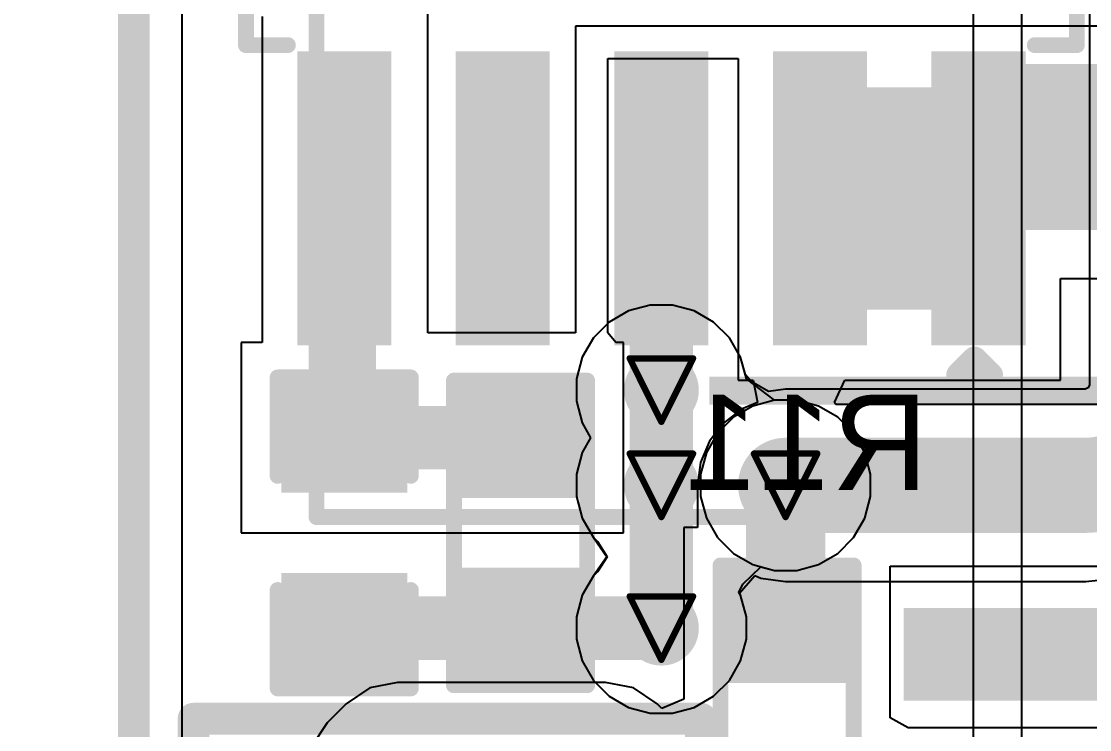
# Model space of a CAD drawing. Header units: inches. Extents: x 0 to 35.2, y -0.7 to 15.9.
# Drawn here: x -0.0354 to 0.3014, y 0.8954 to 1.1186 of the extents above; entities that cross this region are included whole.
import ezdxf

# ---------------------------------------------------------------- set-up
doc = ezdxf.new("R2010")
doc.units = ezdxf.units.IN
doc.header["$MEASUREMENT"] = 0
for name, color, linetype in [('Bottom Layer', 5, 'Continuous'), ('Bottom Overlay', 54, 'Continuous'), ('Bottom Paste', 16, 'Continuous'), ('Bottom Solder', 6, 'Continuous'), ('Dimensions', 6, 'Continuous'), ('Drill Drawing', 1, 'Continuous'), ('GND1', 16, 'Continuous'), ('GND2', 76, 'Continuous'), ('Mechanical 6', 56, 'Continuous'), ('Multi-Layer', 9, 'Continuous'), ('Pad Holes', 156, 'Continuous'), ('Top Layer', 1, 'Continuous'), ('Top Overlay', 2, 'Continuous'), ('Top Solder', 216, 'Continuous'), ('Via Holes', 16, 'Continuous')]:
    doc.layers.add(name, color=color, linetype=linetype)
doc.styles.add('Arial', font='', dxfattribs={"height": 0.2})
doc.styles.get('Arial').set_extended_font_data('Arial')

# ---------------------------------------------------------------- blocks, each defined once
blk = doc.blocks.new('SFMC_102_X1_XX_D___570_2')
at = {"layer": 'Bottom Layer'}
h = blk.add_hatch(color=5, dxfattribs=at)
edge = h.paths.add_edge_path()
edge.add_arc((-0.025, 0.025), 0.021, 0, 360)
h = blk.add_hatch(color=5, dxfattribs=at)
edge = h.paths.add_edge_path()
edge.add_arc((0.025, 0.025), 0.021, 0, 360)
h = blk.add_hatch(color=5, dxfattribs=at)
edge = h.paths.add_edge_path()
edge.add_arc((-0.025, -0.025), 0.021, 0, 360)
h = blk.add_hatch(color=5, dxfattribs=at)
edge = h.paths.add_edge_path()
edge.add_arc((0.025, -0.025), 0.021, 0, 360)
at = {"layer": 'Bottom Solder'}
h = blk.add_hatch(color=6, dxfattribs=at)
edge = h.paths.add_edge_path()
edge.add_arc((-0.025, 0.025), 0.024, 0, 360)
h = blk.add_hatch(color=6, dxfattribs=at)
edge = h.paths.add_edge_path()
edge.add_arc((0.025, 0.025), 0.024, 0, 360)
h = blk.add_hatch(color=6, dxfattribs=at)
edge = h.paths.add_edge_path()
edge.add_arc((-0.025, -0.025), 0.024, 0, 360)
h = blk.add_hatch(color=6, dxfattribs=at)
edge = h.paths.add_edge_path()
edge.add_arc((0.025, -0.025), 0.024, 0, 360)
at = {"layer": 'GND1'}
h = blk.add_hatch(color=16, dxfattribs=at)
edge = h.paths.add_edge_path()
edge.add_arc((-0.025, 0.025), 0.021, 0, 360)
h = blk.add_hatch(color=16, dxfattribs=at)
edge = h.paths.add_edge_path()
edge.add_arc((0.025, 0.025), 0.021, 0, 360)
h = blk.add_hatch(color=16, dxfattribs=at)
edge = h.paths.add_edge_path()
edge.add_arc((-0.025, -0.025), 0.021, 0, 360)
h = blk.add_hatch(color=16, dxfattribs=at)
edge = h.paths.add_edge_path()
edge.add_arc((0.025, -0.025), 0.021, 0, 360)
at = {"layer": 'GND2'}
h = blk.add_hatch(color=76, dxfattribs=at)
edge = h.paths.add_edge_path()
edge.add_arc((-0.025, 0.025), 0.021, 0, 360)
h = blk.add_hatch(color=76, dxfattribs=at)
edge = h.paths.add_edge_path()
edge.add_arc((0.025, 0.025), 0.021, 0, 360)
h = blk.add_hatch(color=76, dxfattribs=at)
edge = h.paths.add_edge_path()
edge.add_arc((-0.025, -0.025), 0.021, 0, 360)
h = blk.add_hatch(color=76, dxfattribs=at)
edge = h.paths.add_edge_path()
edge.add_arc((0.025, -0.025), 0.021, 0, 360)
at = {"layer": 'Multi-Layer'}
h = blk.add_hatch(color=9, dxfattribs=at)
edge = h.paths.add_edge_path()
edge.add_arc((-0.025, 0.025), 0.021, 0, 360)
h = blk.add_hatch(color=9, dxfattribs=at)
edge = h.paths.add_edge_path()
edge.add_arc((0.025, 0.025), 0.021, 0, 360)
h = blk.add_hatch(color=9, dxfattribs=at)
edge = h.paths.add_edge_path()
edge.add_arc((-0.025, -0.025), 0.021, 0, 360)
h = blk.add_hatch(color=9, dxfattribs=at)
edge = h.paths.add_edge_path()
edge.add_arc((0.025, -0.025), 0.021, 0, 360)
at = {"layer": 'Pad Holes'}
h = blk.add_hatch(color=7, dxfattribs=at)
edge = h.paths.add_edge_path()
edge.add_arc((-0.025, 0.025), 0.014, 0, 360)
h = blk.add_hatch(color=7, dxfattribs=at)
edge = h.paths.add_edge_path()
edge.add_arc((0.025, 0.025), 0.014, 0, 360)
h = blk.add_hatch(color=7, dxfattribs=at)
edge = h.paths.add_edge_path()
edge.add_arc((-0.025, -0.025), 0.014, 0, 360)
h = blk.add_hatch(color=7, dxfattribs=at)
edge = h.paths.add_edge_path()
edge.add_arc((0.025, -0.025), 0.014, 0, 360)
at = {"layer": 'Top Layer'}
h = blk.add_hatch(color=1, dxfattribs=at)
edge = h.paths.add_edge_path()
edge.add_arc((-0.025, 0.025), 0.021, 0, 360)
h = blk.add_hatch(color=1, dxfattribs=at)
edge = h.paths.add_edge_path()
edge.add_arc((0.025, 0.025), 0.021, 0, 360)
h = blk.add_hatch(color=1, dxfattribs=at)
edge = h.paths.add_edge_path()
edge.add_arc((-0.025, -0.025), 0.021, 0, 360)
h = blk.add_hatch(color=1, dxfattribs=at)
edge = h.paths.add_edge_path()
edge.add_arc((0.025, -0.025), 0.021, 0, 360)
at = {"layer": 'Top Solder'}
h = blk.add_hatch(color=216, dxfattribs=at)
edge = h.paths.add_edge_path()
edge.add_arc((-0.025, 0.025), 0.024, 0, 360)
h = blk.add_hatch(color=216, dxfattribs=at)
edge = h.paths.add_edge_path()
edge.add_arc((0.025, 0.025), 0.024, 0, 360)
h = blk.add_hatch(color=216, dxfattribs=at)
edge = h.paths.add_edge_path()
edge.add_arc((-0.025, -0.025), 0.024, 0, 360)
h = blk.add_hatch(color=216, dxfattribs=at)
edge = h.paths.add_edge_path()
edge.add_arc((0.025, -0.025), 0.024, 0, 360)
at = {"layer": 'Dimensions'}
for points in [[(0.0574803, 0.06, 0.01, 0.01, 0), (-0.0574803, 0.06, 0.01, 0.01, 0)], [(-0.0574803, -0.06, 0.01, 0.01, 0), (-0.0574803, 0.06, 0.01, 0.01, 0)], [(0.0574803, -0.06, 0.01, 0.01, 0), (0.0574803, 0.06, 0.01, 0.01, 0)], [(0.0574803, -0.06, 0.01, 0.01, 0), (-0.0574803, -0.06, 0.01, 0.01, 0)]]:
    blk.add_lwpolyline(points, format="xyseb", dxfattribs=at)
for points in [[(-0.0599803, 0.06, 0.005, 0.005, 1), (-0.0549803, 0.06, 0.005, 0.005, 1)], [(-0.0599803, 0.06, 0.005, 0.005, 1), (-0.0549803, 0.06, 0.005, 0.005, 1)], [(0.0549803, 0.06, 0.005, 0.005, 1), (0.0599803, 0.06, 0.005, 0.005, 1)], [(0.0549803, 0.06, 0.005, 0.005, 1), (0.0599803, 0.06, 0.005, 0.005, 1)], [(-0.0599803, -0.06, 0.005, 0.005, 1), (-0.0549803, -0.06, 0.005, 0.005, 1)], [(-0.0599803, -0.06, 0.005, 0.005, 1), (-0.0549803, -0.06, 0.005, 0.005, 1)], [(0.0549803, -0.06, 0.005, 0.005, 1), (0.0599803, -0.06, 0.005, 0.005, 1)], [(0.0549803, -0.06, 0.005, 0.005, 1), (0.0599803, -0.06, 0.005, 0.005, 1)]]:
    blk.add_lwpolyline(points, format="xyseb", close=True, dxfattribs=at)
at = {"layer": 'Top Overlay'}
for points in [[(0.075, 0.08, 0.01, 0.01, 0), (-0.075, 0.08, 0.01, 0.01, 0)], [(-0.075, -0.08, 0.01, 0.01, 0), (-0.075, 0.08, 0.01, 0.01, 0)], [(0.075, -0.08, 0.01, 0.01, 0), (0.075, 0.08, 0.01, 0.01, 0)], [(0.075, -0.08, 0.01, 0.01, 0), (-0.075, -0.08, 0.01, 0.01, 0)]]:
    blk.add_lwpolyline(points, format="xyseb", dxfattribs=at)
for points in [[(-0.0775, 0.08, 0.005, 0.005, 1), (-0.0725, 0.08, 0.005, 0.005, 1)], [(-0.0775, 0.08, 0.005, 0.005, 1), (-0.0725, 0.08, 0.005, 0.005, 1)], [(0.0725, 0.08, 0.005, 0.005, 1), (0.0775, 0.08, 0.005, 0.005, 1)], [(0.0725, 0.08, 0.005, 0.005, 1), (0.0775, 0.08, 0.005, 0.005, 1)], [(-0.0775, -0.08, 0.005, 0.005, 1), (-0.0725, -0.08, 0.005, 0.005, 1)], [(-0.0775, -0.08, 0.005, 0.005, 1), (-0.0725, -0.08, 0.005, 0.005, 1)], [(0.0725, -0.08, 0.005, 0.005, 1), (0.0775, -0.08, 0.005, 0.005, 1)], [(0.0725, -0.08, 0.005, 0.005, 1), (0.0775, -0.08, 0.005, 0.005, 1)]]:
    blk.add_lwpolyline(points, format="xyseb", close=True, dxfattribs=at)
at = {"layer": 'Dimensions', "style": 'Arial'}
blk.add_text('J1', height=0.03, dxfattribs=at).set_placement((-0.0281049, -0.1338778))
blk = doc.blocks.new('SOIC_16_300____B_22')
at = {"layer": 'Bottom Layer'}
blk.add_hatch(color=5, dxfattribs=at).paths.add_polyline_path([(-0.2244094, 0.186811), (-0.1594488, 0.186811), (-0.1594488, 0.163189), (-0.2244094, 0.163189)])
at = {"layer": 'Bottom Paste'}
blk.add_hatch(color=16, dxfattribs=at).paths.add_polyline_path([(-0.2244094, 0.186811), (-0.1594488, 0.186811), (-0.1594488, 0.163189), (-0.2244094, 0.163189)])
at = {"layer": 'Bottom Solder'}
blk.add_hatch(color=6, dxfattribs=at).paths.add_polyline_path([(-0.2271653, 0.1895669), (-0.1566929, 0.1895669), (-0.1566929, 0.1604331), (-0.2271653, 0.1604331)])
blk = doc.blocks.new('SOT_223_6__B_25')
at = {"layer": 'Bottom Layer'}
for points in [[(-0.11082685, 0.16437005), (-0.08917335, 0.16437005), (-0.08917335, 0.07972435), (-0.11082685, 0.07972435)], [(-0.06082665, 0.16437015), (-0.03917315, 0.16437015), (-0.03917315, 0.07972445), (-0.06082665, 0.07972445)], [(-0.01082675, 0.16437005), (0.01082675, 0.16437005), (0.01082675, 0.07972435), (-0.01082675, 0.07972435)], [(0.03917315, 0.16437005), (0.06082665, 0.16437005), (0.06082665, 0.07972435), (0.03917315, 0.07972435)], [(0.08917335, 0.16437005), (0.11082685, 0.16437005), (0.11082685, 0.07972435), (0.08917335, 0.07972435)], [(-0.06889765, -0.0787403), (0.06889765, -0.0787403), (0.06889765, -0.1653545), (-0.06889765, -0.1653545)]]:
    blk.add_hatch(color=5, dxfattribs=at).paths.add_polyline_path(points)
at = {"layer": 'Bottom Paste'}
for points in [[(-0.11082685, 0.16437005), (-0.08917335, 0.16437005), (-0.08917335, 0.07972435), (-0.11082685, 0.07972435)], [(-0.06082665, 0.16437015), (-0.03917315, 0.16437015), (-0.03917315, 0.07972445), (-0.06082665, 0.07972445)], [(-0.01082675, 0.16437005), (0.01082675, 0.16437005), (0.01082675, 0.07972435), (-0.01082675, 0.07972435)], [(0.03917315, 0.16437005), (0.06082665, 0.16437005), (0.06082665, 0.07972435), (0.03917315, 0.07972435)], [(0.08917335, 0.16437005), (0.11082685, 0.16437005), (0.11082685, 0.07972435), (0.08917335, 0.07972435)], [(-0.06889765, -0.0787403), (0.06889765, -0.0787403), (0.06889765, -0.1653545), (-0.06889765, -0.1653545)]]:
    blk.add_hatch(color=16, dxfattribs=at).paths.add_polyline_path(points)
at = {"layer": 'Bottom Solder'}
for points in [[(-0.11482685, 0.16837005), (-0.08517335, 0.16837005), (-0.08517335, 0.07572435), (-0.11482685, 0.07572435)], [(-0.06482665, 0.16837015), (-0.03517315, 0.16837015), (-0.03517315, 0.07572445), (-0.06482665, 0.07572445)], [(-0.01482675, 0.16837005), (0.01482675, 0.16837005), (0.01482675, 0.07572435), (-0.01482675, 0.07572435)], [(0.03517315, 0.16837005), (0.06482665, 0.16837005), (0.06482665, 0.07572435), (0.03517315, 0.07572435)], [(0.08517335, 0.16837005), (0.11482685, 0.16837005), (0.11482685, 0.07572435), (0.08517335, 0.07572435)], [(-0.07289765, -0.0747403), (0.07289765, -0.0747403), (0.07289765, -0.1693545), (-0.07289765, -0.1693545)]]:
    blk.add_hatch(color=6, dxfattribs=at).paths.add_polyline_path(points)
at = {"layer": 'Bottom Overlay'}
for points in [[(-0.0937632, 0.1776704, 0.007874, 0.007874, 0), (-0.1037634, 0.1776702, 0.007874, 0.007874, 0)], [(-0.0987631, 0.1726704, 0.007874, 0.007874, 0), (-0.1037634, 0.1776702, 0.007874, 0.007874, 0)], [(-0.0937632, 0.1776704, 0.007874, 0.007874, 0), (-0.0987631, 0.1726704, 0.007874, 0.007874, 0)], [(-0.11776, 0.0737408, 0.005, 0.005, 0), (-0.1310001, 0.0737407, 0.005, 0.005, 0)], [(-0.131, -0.0724288, 0.005, 0.005, 0), (-0.1310001, 0.0737407, 0.005, 0.005, 0)], [(0.1309998, 0.0737408, 0.005, 0.005, 0), (0.1177599, 0.0737407, 0.005, 0.005, 0)], [(0.1309999, -0.0724286, 0.005, 0.005, 0), (0.1309998, 0.0737408, 0.005, 0.005, 0)], [(-0.0759344, -0.0724288, 0.005, 0.005, 0), (-0.131, -0.0724288, 0.005, 0.005, 0)], [(0.1309999, -0.0724286, 0.005, 0.005, 0), (0.0759344, -0.0724287, 0.005, 0.005, 0)]]:
    blk.add_lwpolyline(points, format="xyseb", dxfattribs=at)
for points in [[(-0.1057319, 0.1776702, 0.003937, 0.003937, 1), (-0.1017949, 0.1776702, 0.003937, 0.003937, 1)], [(-0.1057319, 0.1776702, 0.003937, 0.003937, 1), (-0.1017949, 0.1776702, 0.003937, 0.003937, 1)], [(-0.0957317, 0.1776704, 0.003937, 0.003937, 1), (-0.0917947, 0.1776704, 0.003937, 0.003937, 1)], [(-0.0957317, 0.1776704, 0.003937, 0.003937, 1), (-0.0917947, 0.1776704, 0.003937, 0.003937, 1)], [(-0.1007316, 0.1726704, 0.003937, 0.003937, 1), (-0.0967946, 0.1726704, 0.003937, 0.003937, 1)], [(-0.1007316, 0.1726704, 0.003937, 0.003937, 1), (-0.0967946, 0.1726704, 0.003937, 0.003937, 1)], [(-0.1322501, 0.0737407, 0.0025, 0.0025, 1), (-0.1297501, 0.0737407, 0.0025, 0.0025, 1)], [(-0.1322501, 0.0737407, 0.0025, 0.0025, 1), (-0.1297501, 0.0737407, 0.0025, 0.0025, 1)], [(-0.11901, 0.0737408, 0.0025, 0.0025, 1), (-0.11651, 0.0737408, 0.0025, 0.0025, 1)], [(0.1165099, 0.0737407, 0.0025, 0.0025, 1), (0.1190099, 0.0737407, 0.0025, 0.0025, 1)], [(0.1297498, 0.0737408, 0.0025, 0.0025, 1), (0.1322498, 0.0737408, 0.0025, 0.0025, 1)], [(0.1297498, 0.0737408, 0.0025, 0.0025, 1), (0.1322498, 0.0737408, 0.0025, 0.0025, 1)], [(-0.13225, -0.0724288, 0.0025, 0.0025, 1), (-0.12975, -0.0724288, 0.0025, 0.0025, 1)], [(-0.13225, -0.0724288, 0.0025, 0.0025, 1), (-0.12975, -0.0724288, 0.0025, 0.0025, 1)], [(-0.0771844, -0.0724288, 0.0025, 0.0025, 1), (-0.0746844, -0.0724288, 0.0025, 0.0025, 1)], [(0.0746844, -0.0724287, 0.0025, 0.0025, 1), (0.0771844, -0.0724287, 0.0025, 0.0025, 1)], [(0.1297499, -0.0724286, 0.0025, 0.0025, 1), (0.1322499, -0.0724286, 0.0025, 0.0025, 1)], [(0.1297499, -0.0724286, 0.0025, 0.0025, 1), (0.1322499, -0.0724286, 0.0025, 0.0025, 1)]]:
    blk.add_lwpolyline(points, format="xyseb", close=True, dxfattribs=at)
blk = doc.blocks.new('RAC05_05SK_480_26')
at = {"layer": 'Top Overlay'}
for points in [[(1.0334646, -0.5409449, 0.005, 0.005, 0), (1.0334646, 0.5377953, 0.005, 0.005, 0)], [(1.0334646, -0.5409449, 0.005, 0.005, 0), (-1.0334646, -0.5409449, 0.005, 0.005, 0)]]:
    blk.add_lwpolyline(points, format="xyseb", dxfattribs=at)
blk.add_lwpolyline([(1.0322146, -0.5409449, 0.0025, 0.0025, 1), (1.0347146, -0.5409449, 0.0025, 0.0025, 1)], format="xyseb", close=True, dxfattribs=at)
blk.add_lwpolyline([(1.0322146, -0.5409449, 0.0025, 0.0025, 1), (1.0347146, -0.5409449, 0.0025, 0.0025, 1)], format="xyseb", close=True, dxfattribs=at)
blk = doc.blocks.new('R___0603_B_88')
at = {"layer": 'Bottom Layer'}
for points in [[(-0.0450001, -0.0175001), (-0.0450001, 0.0174999), (-0.0150001, 0.0174999), (-0.0150001, -0.0175001)], [(0.015, -0.0175), (0.015, 0.0175), (0.045, 0.0175), (0.045, -0.0175)]]:
    blk.add_hatch(color=5, dxfattribs=at).paths.add_polyline_path(points)
at = {"layer": 'Bottom Paste'}
for points in [[(-0.0450001, -0.0175001), (-0.0450001, 0.0174999), (-0.0150001, 0.0174999), (-0.0150001, -0.0175001)], [(0.015, -0.0175), (0.015, 0.0175), (0.045, 0.0175), (0.045, -0.0175)]]:
    blk.add_hatch(color=16, dxfattribs=at).paths.add_polyline_path(points)
at = {"layer": 'Bottom Solder'}
for points in [[(-0.0490001, -0.0215001), (-0.0490001, 0.0214999), (-0.0110001, 0.0214999), (-0.0110001, -0.0215001)], [(0.011, -0.0215), (0.011, 0.0215), (0.049, 0.0215), (0.049, -0.0215)]]:
    blk.add_hatch(color=6, dxfattribs=at).paths.add_polyline_path(points)
at = {"layer": 'Bottom Overlay'}
for points in [[(-0.048, 0.0209998, 0.005, 0.005, 0), (0.048, 0.0209998, 0.005, 0.005, 0)], [(-0.048, 0.0209998, 0.005, 0.005, 0), (-0.048, -0.0210001, 0.005, 0.005, 0)], [(0.048, 0.0209998, 0.005, 0.005, 0), (0.048, -0.021, 0.005, 0.005, 0)], [(0.048, -0.021, 0.005, 0.005, 0), (-0.048, -0.0210001, 0.005, 0.005, 0)]]:
    blk.add_lwpolyline(points, format="xyseb", dxfattribs=at)
for points in [[(-0.04925, 0.0209998, 0.0025, 0.0025, 1), (-0.04675, 0.0209998, 0.0025, 0.0025, 1)], [(-0.04925, 0.0209998, 0.0025, 0.0025, 1), (-0.04675, 0.0209998, 0.0025, 0.0025, 1)], [(0.04675, 0.0209998, 0.0025, 0.0025, 1), (0.04925, 0.0209998, 0.0025, 0.0025, 1)], [(0.04675, 0.0209998, 0.0025, 0.0025, 1), (0.04925, 0.0209998, 0.0025, 0.0025, 1)], [(-0.04925, -0.0210001, 0.0025, 0.0025, 1), (-0.04675, -0.0210001, 0.0025, 0.0025, 1)], [(-0.04925, -0.0210001, 0.0025, 0.0025, 1), (-0.04675, -0.0210001, 0.0025, 0.0025, 1)], [(0.04675, -0.021, 0.0025, 0.0025, 1), (0.04925, -0.021, 0.0025, 0.0025, 1)], [(0.04675, -0.021, 0.0025, 0.0025, 1), (0.04925, -0.021, 0.0025, 0.0025, 1)]]:
    blk.add_lwpolyline(points, format="xyseb", close=True, dxfattribs=at)
blk = doc.blocks.new('R___0603_B_98')
at = {"layer": 'Bottom Layer'}
for points in [[(-0.045, -0.0175), (-0.045, 0.0175), (-0.015, 0.0175), (-0.015, -0.0175)], [(0.015, -0.0175), (0.015, 0.0175), (0.045, 0.0175), (0.045, -0.0175)]]:
    blk.add_hatch(color=5, dxfattribs=at).paths.add_polyline_path(points)
at = {"layer": 'Bottom Paste'}
for points in [[(-0.045, -0.0175), (-0.045, 0.0175), (-0.015, 0.0175), (-0.015, -0.0175)], [(0.015, -0.0175), (0.015, 0.0175), (0.045, 0.0175), (0.045, -0.0175)]]:
    blk.add_hatch(color=16, dxfattribs=at).paths.add_polyline_path(points)
at = {"layer": 'Bottom Solder'}
for points in [[(-0.049, -0.0215), (-0.049, 0.0215), (-0.011, 0.0215), (-0.011, -0.0215)], [(0.011, -0.0215), (0.011, 0.0215), (0.049, 0.0215), (0.049, -0.0215)]]:
    blk.add_hatch(color=6, dxfattribs=at).paths.add_polyline_path(points)
at = {"layer": 'Bottom Overlay'}
for points in [[(0.0480001, 0.0210001, 0.005, 0.005, 0), (-0.0480001, 0.0209999, 0.005, 0.005, 0)], [(-0.0480001, 0.0209999, 0.005, 0.005, 0), (-0.0480001, -0.0209997, 0.005, 0.005, 0)], [(0.0480001, 0.0210001, 0.005, 0.005, 0), (0.0480001, -0.0209998, 0.005, 0.005, 0)], [(-0.0480001, -0.0209997, 0.005, 0.005, 0), (0.0480001, -0.0209998, 0.005, 0.005, 0)]]:
    blk.add_lwpolyline(points, format="xyseb", dxfattribs=at)
for points in [[(-0.0492501, 0.0209999, 0.0025, 0.0025, 1), (-0.0467501, 0.0209999, 0.0025, 0.0025, 1)], [(-0.0492501, 0.0209999, 0.0025, 0.0025, 1), (-0.0467501, 0.0209999, 0.0025, 0.0025, 1)], [(0.0467501, 0.0210001, 0.0025, 0.0025, 1), (0.0492501, 0.0210001, 0.0025, 0.0025, 1)], [(0.0467501, 0.0210001, 0.0025, 0.0025, 1), (0.0492501, 0.0210001, 0.0025, 0.0025, 1)], [(-0.0492501, -0.0209997, 0.0025, 0.0025, 1), (-0.0467501, -0.0209997, 0.0025, 0.0025, 1)], [(-0.0492501, -0.0209997, 0.0025, 0.0025, 1), (-0.0467501, -0.0209997, 0.0025, 0.0025, 1)], [(0.0467501, -0.0209998, 0.0025, 0.0025, 1), (0.0492501, -0.0209998, 0.0025, 0.0025, 1)], [(0.0467501, -0.0209998, 0.0025, 0.0025, 1), (0.0492501, -0.0209998, 0.0025, 0.0025, 1)]]:
    blk.add_lwpolyline(points, format="xyseb", close=True, dxfattribs=at)
blk = doc.blocks.new('C___0603_B_174')
at = {"layer": 'Bottom Layer'}
for points in [[(-0.0450001, -0.0174999), (-0.0450001, 0.0175001), (-0.0150001, 0.0175001), (-0.0150001, -0.0174999)], [(0.0150001, -0.0174999), (0.0150001, 0.0175001), (0.0450001, 0.0175001), (0.0450001, -0.0174999)]]:
    blk.add_hatch(color=5, dxfattribs=at).paths.add_polyline_path(points)
at = {"layer": 'Bottom Paste'}
for points in [[(-0.0450001, -0.0174999), (-0.0450001, 0.0175001), (-0.0150001, 0.0175001), (-0.0150001, -0.0174999)], [(0.0150001, -0.0174999), (0.0150001, 0.0175001), (0.0450001, 0.0175001), (0.0450001, -0.0174999)]]:
    blk.add_hatch(color=16, dxfattribs=at).paths.add_polyline_path(points)
at = {"layer": 'Bottom Solder'}
for points in [[(-0.0473623, -0.0198621), (-0.0473623, 0.0198623), (-0.0126379, 0.0198623), (-0.0126379, -0.0198621)], [(0.0126379, -0.0198621), (0.0126379, 0.0198623), (0.0473623, 0.0198623), (0.0473623, -0.0198621)]]:
    blk.add_hatch(color=6, dxfattribs=at).paths.add_polyline_path(points)
at = {"layer": 'Bottom Overlay'}
for points in [[(-0.0490001, 0.0210001, 0.005, 0.005, 0), (-0.0180001, 0.0209999, 0.005, 0.005, 0)], [(-0.0490001, 0.0210001, 0.005, 0.005, 0), (-0.049, -0.0210002, 0.005, 0.005, 0)], [(0.018, 0.0210001, 0.005, 0.005, 0), (0.0489998, 0.0210001, 0.005, 0.005, 0)], [(0.0489998, 0.0210001, 0.005, 0.005, 0), (0.0489999, -0.0209997, 0.005, 0.005, 0)], [(-0.0180001, -0.0209997, 0.005, 0.005, 0), (-0.049, -0.0210002, 0.005, 0.005, 0)], [(0.0489999, -0.0209997, 0.005, 0.005, 0), (0.018, -0.0209998, 0.005, 0.005, 0)]]:
    blk.add_lwpolyline(points, format="xyseb", dxfattribs=at)
for points in [[(-0.0502501, 0.0210001, 0.0025, 0.0025, 1), (-0.0477501, 0.0210001, 0.0025, 0.0025, 1)], [(-0.0502501, 0.0210001, 0.0025, 0.0025, 1), (-0.0477501, 0.0210001, 0.0025, 0.0025, 1)], [(-0.0192501, 0.0209999, 0.0025, 0.0025, 1), (-0.0167501, 0.0209999, 0.0025, 0.0025, 1)], [(0.01675, 0.0210001, 0.0025, 0.0025, 1), (0.01925, 0.0210001, 0.0025, 0.0025, 1)], [(0.0477498, 0.0210001, 0.0025, 0.0025, 1), (0.0502498, 0.0210001, 0.0025, 0.0025, 1)], [(0.0477498, 0.0210001, 0.0025, 0.0025, 1), (0.0502498, 0.0210001, 0.0025, 0.0025, 1)], [(-0.05025, -0.0210002, 0.0025, 0.0025, 1), (-0.04775, -0.0210002, 0.0025, 0.0025, 1)], [(-0.05025, -0.0210002, 0.0025, 0.0025, 1), (-0.04775, -0.0210002, 0.0025, 0.0025, 1)], [(-0.0192501, -0.0209997, 0.0025, 0.0025, 1), (-0.0167501, -0.0209997, 0.0025, 0.0025, 1)], [(0.01675, -0.0209998, 0.0025, 0.0025, 1), (0.01925, -0.0209998, 0.0025, 0.0025, 1)], [(0.0477499, -0.0209997, 0.0025, 0.0025, 1), (0.0502499, -0.0209997, 0.0025, 0.0025, 1)], [(0.0477499, -0.0209997, 0.0025, 0.0025, 1), (0.0502499, -0.0209997, 0.0025, 0.0025, 1)]]:
    blk.add_lwpolyline(points, format="xyseb", close=True, dxfattribs=at)

msp = doc.modelspace()

# ---------------------------------------------------------------- hatches: boundary and pattern name
at = {"layer": 'Bottom Layer'}
for points in [[(0.2555513, 1.0528938), (0.4084687, 1.0528938), (0.4084687, 1.1051694), (0.2555513, 1.1051694)], [(0.2163779, 1.0277897), (0.2663781, 1.0277897), (0.2663781, 1.0978937), (0.2163779, 1.0978937)], [(0.1815299, 0.9978006), (0.3141397, 0.9978006), (0.3141397, 1.0066352), (0.1815299, 1.0066352)]]:
    msp.add_hatch(color=5, dxfattribs=at).paths.add_polyline_path(points)
h = msp.add_hatch(color=5, dxfattribs=at)
edge = h.paths.add_edge_path()
edge.add_arc((0.166378, 1.0024297), 0.011811, 0, 360)
h = msp.add_hatch(color=5, dxfattribs=at)
edge = h.paths.add_edge_path()
edge.add_arc((0.166378, 0.9724297), 0.011811, 0, 360)
h = msp.add_hatch(color=5, dxfattribs=at)
edge = h.paths.add_edge_path()
edge.add_arc((0.2055511, 0.9724297), 0.011811, 0, 360)
h = msp.add_hatch(color=5, dxfattribs=at)
edge = h.paths.add_edge_path()
edge.add_arc((0.166378, 0.927429), 0.011811, 0, 360)
at = {"layer": 'GND1'}
h = msp.add_hatch(color=16, dxfattribs=at)
edge = h.paths.add_edge_path()
edge.add_arc((0.166378, 1.0024297), 0.011811, 0, 360)
h = msp.add_hatch(color=16, dxfattribs=at)
edge = h.paths.add_edge_path()
edge.add_arc((0.166378, 0.9724297), 0.011811, 0, 360)
h = msp.add_hatch(color=16, dxfattribs=at)
edge = h.paths.add_edge_path()
edge.add_arc((0.2055511, 0.9724297), 0.011811, 0, 360)
h = msp.add_hatch(color=16, dxfattribs=at)
edge = h.paths.add_edge_path()
edge.add_arc((0.166378, 0.927429), 0.011811, 0, 360)
at = {"layer": 'GND2'}
h = msp.add_hatch(color=76, dxfattribs=at)
edge = h.paths.add_edge_path()
edge.add_arc((0.166378, 1.0024297), 0.011811, 0, 360)
h = msp.add_hatch(color=76, dxfattribs=at)
edge = h.paths.add_edge_path()
edge.add_arc((0.166378, 0.9724297), 0.011811, 0, 360)
h = msp.add_hatch(color=76, dxfattribs=at)
edge = h.paths.add_edge_path()
edge.add_arc((0.2055511, 0.9724297), 0.011811, 0, 360)
h = msp.add_hatch(color=76, dxfattribs=at)
edge = h.paths.add_edge_path()
edge.add_arc((0.166378, 0.927429), 0.011811, 0, 360)
at = {"layer": 'Top Layer'}
h = msp.add_hatch(color=1, dxfattribs=at)
edge = h.paths.add_edge_path()
edge.add_arc((0.166378, 1.0024297), 0.011811, 0, 360)
h = msp.add_hatch(color=1, dxfattribs=at)
edge = h.paths.add_edge_path()
edge.add_arc((0.166378, 0.9724297), 0.011811, 0, 360)
h = msp.add_hatch(color=1, dxfattribs=at)
edge = h.paths.add_edge_path()
edge.add_arc((0.2055511, 0.9724297), 0.011811, 0, 360)
h = msp.add_hatch(color=1, dxfattribs=at)
edge = h.paths.add_edge_path()
edge.add_arc((0.166378, 0.927429), 0.011811, 0, 360)
at = {"layer": 'Via Holes'}
h = msp.add_hatch(color=7, dxfattribs=at)
edge = h.paths.add_edge_path()
edge.add_arc((0.166378, 1.0024297), 0.0059055, 0, 360)
h = msp.add_hatch(color=7, dxfattribs=at)
edge = h.paths.add_edge_path()
edge.add_arc((0.166378, 0.9724297), 0.0059055, 0, 360)
h = msp.add_hatch(color=7, dxfattribs=at)
edge = h.paths.add_edge_path()
edge.add_arc((0.2055511, 0.9724297), 0.0059055, 0, 360)
h = msp.add_hatch(color=7, dxfattribs=at)
edge = h.paths.add_edge_path()
edge.add_arc((0.166378, 0.927429), 0.0059055, 0, 360)

# ---------------------------------------------------------------- linework, layer by layer
at = {"layer": 'Bottom Layer'}
for p, q in [((0.0152934, 0.5491732), (0.0152934, 1.3502483)), ((0.0927646, 1.0205236), (0.0927646, 1.1919697)), ((0.0405512, 1.1201694), (0.0405512, 1.0174292)), ((0.5531353, 1.1170977), (0.1392574, 1.1170977)), ((0.1392574, 1.1170977), (0.1392574, 1.0205236)), ((0.1494533, 1.0205237), (0.1494533, 1.1069018)), ((0.1494533, 1.1069018), (0.1905512, 1.1069018)), ((0.1905512, 1.1069018), (0.1905512, 1.0055237)), ((0.2922048, 1.0055238), (0.2922048, 1.0375999)), ((0.2922048, 1.0375999), (0.3651654, 1.0375999)), ((0.0405512, 1.0174292), (0.0338778, 1.0174292)), ((0.0338778, 1.0174292), (0.0338778, 0.9574292)), ((0.1392574, 1.0205236), (0.0927646, 1.0205236)), ((0.1519925, 1.0174297), (0.1494533, 1.0205237)), ((0.1544691, 1.0174297), (0.1519925, 1.0174297)), ((0.1544691, 0.9574297), (0.1544691, 1.0174297)), ((0.1905512, 1.0055237), (0.1952941, 1.0055237)), ((0.1952941, 1.0055237), (0.1966866, 0.9985237)), ((0.2209294, 0.9985237), (0.2242086, 1.0055237)), ((0.2242086, 1.0055237), (0.2422046, 1.0055237)), ((0.2422046, 1.0055237), (0.2422046, 1.0055238)), ((0.2422046, 1.0055238), (0.2922048, 1.0055238)), ((0.1966866, 0.9985237), (0.1916825, 0.9964509)), ((0.2214327, 0.9979195), (0.2209294, 0.9985237)), ((0.3380609, 0.9979195), (0.2214327, 0.9979195)), ((0.1916825, 0.9964509), (0.1859379, 0.9920429)), ((0.1859379, 0.9920429), (0.1815299, 0.9862984)), ((0.1815299, 0.9862984), (0.1787589, 0.9796086)), ((0.1787589, 0.9796086), (0.1778138, 0.9724297)), ((0.1778138, 0.9724297), (0.1778138, 0.9591733)), ((0.0338778, 0.9574292), (0.0988778, 0.9574292)), ((0.0988778, 0.9574292), (0.0988778, 0.9574297)), ((0.0988778, 0.9574297), (0.1544691, 0.9574297)), ((0.1778138, 0.9591733), (0.1734999, 0.9591733)), ((0.1734999, 0.9591733), (0.1734999, 0.9050311)), ((0.2384999, 0.9061733), (0.2384999, 0.9469399)), ((0.2384999, 0.9469399), (0.3328831, 0.9469399)), ((0.0832244, 0.9103359), (0.0744453, 0.9085896)), ((0.1487932, 0.9103359), (0.0832244, 0.9103359)), ((0.1575723, 0.9085896), (0.1487932, 0.9103359)), ((0.0744453, 0.9085896), (0.0670028, 0.9036167)), ((0.1650148, 0.9036167), (0.1575723, 0.9085896)), ((0.2385001, 0.8991733), (0.2384999, 0.9061733)), ((0.0670028, 0.9036167), (0.0609831, 0.897597)), ((0.1664999, 0.9021316), (0.1650148, 0.9036167)), ((0.1734999, 0.9050311), (0.1664999, 0.9021316)), ((0.0609831, 0.897597), (0.0560102, 0.8901545)), ((0.244179, 0.8959842), (0.2385001, 0.8991733)), ((0.3254803, 0.8959842), (0.244179, 0.8959842))]:
    msp.add_line(p, q, dxfattribs=at)
for points in [[(0.0663778, 0.9874292, 0.02, 0.02, 0), (0.0663778, 1.0628466, 0.02, 0.02, 0)], [(0.0663778, 1.0628466, 0.02, 0.02, 0), (0.0663779, 1.0628466, 0.02, 0.02, 0)], [(0.166378, 0.927429, 0.02, 0.02, 0), (0.166378, 1.0628466, 0.02, 0.02, 0)], [(0.0663778, 0.9874292, 0.02, 0.02, 0), (0.1219691, 0.9874292, 0.02, 0.02, 0)], [(0.1219691, 0.9874292, 0.02, 0.02, 0), (0.1219691, 0.9874297, 0.02, 0.02, 0)], [(0.2055511, 0.9296221, 0.025, 0.025, 0), (0.2055511, 0.9724297, 0.025, 0.025, 0)], [(0.2059999, 0.9724296, 0.02, 0.02, 0), (0.206, 0.9724297, 0.02, 0.02, 0)], [(0.206, 0.9724297, 0.02, 0.02, 0), (0.3380609, 0.9724297, 0.02, 0.02, 0)], [(0.0663778, 0.927429, 0.02, 0.02, 0), (0.1219691, 0.927429, 0.02, 0.02, 0)], [(0.1219691, 0.927429, 0.02, 0.02, 0), (0.1219695, 0.9274294, 0.02, 0.02, 0)], [(0.1219695, 0.9274294, 0.02, 0.02, 0), (0.1663776, 0.9274294, 0.02, 0.02, 0)], [(0.1663776, 0.9274294, 0.02, 0.02, 0), (0.166378, 0.927429, 0.02, 0.02, 0)], [(0.2781349, 0.9190383, 0.02, 0.02, 0), (0.3281224, 0.9190383, 0.02, 0.02, 0)], [(0.278, 0.9191732, 0.01, 0.01, 0), (0.2781349, 0.9190383, 0.01, 0.01, 0)]]:
    msp.add_lwpolyline(points, format="xyseb", dxfattribs=at)
for points in [[(0.0613778, 1.0628466, 0.01, 0.01, 1), (0.0713778, 1.0628466, 0.01, 0.01, 1)], [(0.0613778, 1.0628466, 0.01, 0.01, 1), (0.0713778, 1.0628466, 0.01, 0.01, 1)], [(0.0613779, 1.0628466, 0.01, 0.01, 1), (0.0713779, 1.0628466, 0.01, 0.01, 1)], [(0.161378, 1.0628466, 0.01, 0.01, 1), (0.171378, 1.0628466, 0.01, 0.01, 1)], [(0.0613778, 0.9874292, 0.01, 0.01, 1), (0.0713778, 0.9874292, 0.01, 0.01, 1)], [(0.0613778, 0.9874292, 0.01, 0.01, 1), (0.0713778, 0.9874292, 0.01, 0.01, 1)], [(0.1169691, 0.9874297, 0.01, 0.01, 1), (0.1269691, 0.9874297, 0.01, 0.01, 1)], [(0.1169691, 0.9874292, 0.01, 0.01, 1), (0.1269691, 0.9874292, 0.01, 0.01, 1)], [(0.1169691, 0.9874292, 0.01, 0.01, 1), (0.1269691, 0.9874292, 0.01, 0.01, 1)], [(0.1993011, 0.9724297, 0.0125, 0.0125, 1), (0.2118011, 0.9724297, 0.0125, 0.0125, 1)], [(0.2009999, 0.9724296, 0.01, 0.01, 1), (0.2109999, 0.9724296, 0.01, 0.01, 1)], [(0.201, 0.9724297, 0.01, 0.01, 1), (0.211, 0.9724297, 0.01, 0.01, 1)], [(0.201, 0.9724297, 0.01, 0.01, 1), (0.211, 0.9724297, 0.01, 0.01, 1)], [(0.1993011, 0.9296221, 0.0125, 0.0125, 1), (0.2118011, 0.9296221, 0.0125, 0.0125, 1)], [(0.0613778, 0.927429, 0.01, 0.01, 1), (0.0713778, 0.927429, 0.01, 0.01, 1)], [(0.1169691, 0.927429, 0.01, 0.01, 1), (0.1269691, 0.927429, 0.01, 0.01, 1)], [(0.1169691, 0.927429, 0.01, 0.01, 1), (0.1269691, 0.927429, 0.01, 0.01, 1)], [(0.1169695, 0.9274294, 0.01, 0.01, 1), (0.1269695, 0.9274294, 0.01, 0.01, 1)], [(0.1169695, 0.9274294, 0.01, 0.01, 1), (0.1269695, 0.9274294, 0.01, 0.01, 1)], [(0.1613776, 0.9274294, 0.01, 0.01, 1), (0.1713776, 0.9274294, 0.01, 0.01, 1)], [(0.1613776, 0.9274294, 0.01, 0.01, 1), (0.1713776, 0.9274294, 0.01, 0.01, 1)], [(0.161378, 0.927429, 0.01, 0.01, 1), (0.171378, 0.927429, 0.01, 0.01, 1)], [(0.161378, 0.927429, 0.01, 0.01, 1), (0.171378, 0.927429, 0.01, 0.01, 1)], [(0.2731349, 0.9190383, 0.01, 0.01, 1), (0.2831349, 0.9190383, 0.01, 0.01, 1)], [(0.2755, 0.9191732, 0.005, 0.005, 1), (0.2805, 0.9191732, 0.005, 0.005, 1)], [(0.2756349, 0.9190383, 0.005, 0.005, 1), (0.2806349, 0.9190383, 0.005, 0.005, 1)]]:
    msp.add_lwpolyline(points, format="xyseb", close=True, dxfattribs=at)
at = {"layer": 'Drill Drawing'}
for points in [[(0.156378, 1.0124297, 0.002, 0.002, 0), (0.176378, 1.0124297, 0.002, 0.002, 0)], [(0.156378, 1.0124297, 0.002, 0.002, 0), (0.166378, 0.9924297, 0.002, 0.002, 0)], [(0.166378, 0.9924297, 0.002, 0.002, 0), (0.176378, 1.0124297, 0.002, 0.002, 0)], [(0.156378, 0.9824297, 0.002, 0.002, 0), (0.176378, 0.9824297, 0.002, 0.002, 0)], [(0.156378, 0.9824297, 0.002, 0.002, 0), (0.166378, 0.9624297, 0.002, 0.002, 0)], [(0.166378, 0.9624297, 0.002, 0.002, 0), (0.176378, 0.9824297, 0.002, 0.002, 0)], [(0.1955511, 0.9824297, 0.002, 0.002, 0), (0.2155511, 0.9824297, 0.002, 0.002, 0)], [(0.1955511, 0.9824297, 0.002, 0.002, 0), (0.2055511, 0.9624297, 0.002, 0.002, 0)], [(0.2055511, 0.9624297, 0.002, 0.002, 0), (0.2155511, 0.9824297, 0.002, 0.002, 0)], [(0.156378, 0.937429, 0.002, 0.002, 0), (0.176378, 0.937429, 0.002, 0.002, 0)], [(0.156378, 0.937429, 0.002, 0.002, 0), (0.166378, 0.917429, 0.002, 0.002, 0)], [(0.166378, 0.917429, 0.002, 0.002, 0), (0.176378, 0.937429, 0.002, 0.002, 0)]]:
    msp.add_lwpolyline(points, format="xyseb", dxfattribs=at)
for points in [[(0.155878, 1.0124297, 0.001, 0.001, 1), (0.156878, 1.0124297, 0.001, 0.001, 1)], [(0.155878, 1.0124297, 0.001, 0.001, 1), (0.156878, 1.0124297, 0.001, 0.001, 1)], [(0.175878, 1.0124297, 0.001, 0.001, 1), (0.176878, 1.0124297, 0.001, 0.001, 1)], [(0.175878, 1.0124297, 0.001, 0.001, 1), (0.176878, 1.0124297, 0.001, 0.001, 1)], [(0.165878, 0.9924297, 0.001, 0.001, 1), (0.166878, 0.9924297, 0.001, 0.001, 1)], [(0.165878, 0.9924297, 0.001, 0.001, 1), (0.166878, 0.9924297, 0.001, 0.001, 1)], [(0.155878, 0.9824297, 0.001, 0.001, 1), (0.156878, 0.9824297, 0.001, 0.001, 1)], [(0.155878, 0.9824297, 0.001, 0.001, 1), (0.156878, 0.9824297, 0.001, 0.001, 1)], [(0.175878, 0.9824297, 0.001, 0.001, 1), (0.176878, 0.9824297, 0.001, 0.001, 1)], [(0.175878, 0.9824297, 0.001, 0.001, 1), (0.176878, 0.9824297, 0.001, 0.001, 1)], [(0.1950511, 0.9824297, 0.001, 0.001, 1), (0.1960511, 0.9824297, 0.001, 0.001, 1)], [(0.1950511, 0.9824297, 0.001, 0.001, 1), (0.1960511, 0.9824297, 0.001, 0.001, 1)], [(0.2150511, 0.9824297, 0.001, 0.001, 1), (0.2160511, 0.9824297, 0.001, 0.001, 1)], [(0.2150511, 0.9824297, 0.001, 0.001, 1), (0.2160511, 0.9824297, 0.001, 0.001, 1)], [(0.165878, 0.9624297, 0.001, 0.001, 1), (0.166878, 0.9624297, 0.001, 0.001, 1)], [(0.165878, 0.9624297, 0.001, 0.001, 1), (0.166878, 0.9624297, 0.001, 0.001, 1)], [(0.2050511, 0.9624297, 0.001, 0.001, 1), (0.2060511, 0.9624297, 0.001, 0.001, 1)], [(0.2050511, 0.9624297, 0.001, 0.001, 1), (0.2060511, 0.9624297, 0.001, 0.001, 1)], [(0.155878, 0.937429, 0.001, 0.001, 1), (0.156878, 0.937429, 0.001, 0.001, 1)], [(0.155878, 0.937429, 0.001, 0.001, 1), (0.156878, 0.937429, 0.001, 0.001, 1)], [(0.175878, 0.937429, 0.001, 0.001, 1), (0.176878, 0.937429, 0.001, 0.001, 1)], [(0.175878, 0.937429, 0.001, 0.001, 1), (0.176878, 0.937429, 0.001, 0.001, 1)], [(0.165878, 0.917429, 0.001, 0.001, 1), (0.166878, 0.917429, 0.001, 0.001, 1)], [(0.165878, 0.917429, 0.001, 0.001, 1), (0.166878, 0.917429, 0.001, 0.001, 1)]]:
    msp.add_lwpolyline(points, format="xyseb", close=True, dxfattribs=at)
at = {"layer": 'GND1'}
for p, q in [((0.0152934, 0.0152934), (0.0152934, 1.2570713)), ((0.1952024, 0.9974136), (0.1890887, 0.9938839)), ((0.2020214, 0.9992407), (0.1952024, 0.9974136)), ((0.2090808, 0.9992407), (0.2020214, 0.9992407)), ((0.2158998, 0.9974136), (0.2090808, 0.9992407)), ((0.2220135, 0.9938839), (0.2158998, 0.9974136)), ((0.1890887, 0.9938839), (0.1840969, 0.9888921)), ((0.2270053, 0.9888921), (0.2220135, 0.9938839)), ((0.1840969, 0.9888921), (0.1805672, 0.9827784)), ((0.230535, 0.9827784), (0.2270053, 0.9888921)), ((0.1805672, 0.9827784), (0.1787401, 0.9759594)), ((0.2323621, 0.9759594), (0.230535, 0.9827784)), ((0.1787401, 0.9759594), (0.1787401, 0.9689)), ((0.2323621, 0.9689), (0.2323621, 0.9759594)), ((0.1787401, 0.9689), (0.1805672, 0.962081)), ((0.230535, 0.962081), (0.2323621, 0.9689)), ((0.1805672, 0.962081), (0.1840969, 0.9559673)), ((0.2270053, 0.9559673), (0.230535, 0.962081)), ((0.1840969, 0.9559673), (0.1890887, 0.9509755)), ((0.2220135, 0.9509755), (0.2270053, 0.9559673)), ((0.1890887, 0.9509755), (0.1952024, 0.9474458)), ((0.2158998, 0.9474458), (0.2220135, 0.9509755)), ((0.1952024, 0.9474458), (0.2020214, 0.9456187)), ((0.2090808, 0.9456187), (0.2158998, 0.9474458)), ((0.2020214, 0.9456187), (0.2090808, 0.9456187))]:
    msp.add_line(p, q, dxfattribs=at)
at = {"layer": 'GND2'}
for p, q in [((0.0152934, 0.0152934), (0.0152934, 1.2934017)), ((0.2647061, 1.1819999), (0.2647061, 0.4972089)), ((0.28, 0.4972089), (0.28, 1.1819999)), ((0.1560293, 1.0274136), (0.1499156, 1.0238839)), ((0.1628483, 1.0292407), (0.1560293, 1.0274136)), ((0.1699077, 1.0292407), (0.1628483, 1.0292407)), ((0.1767267, 1.0274136), (0.1699077, 1.0292407)), ((0.1828404, 1.0238839), (0.1767267, 1.0274136)), ((0.1499156, 1.0238839), (0.1449238, 1.0188921)), ((0.1878322, 1.0188921), (0.1828404, 1.0238839)), ((0.1449238, 1.0188921), (0.1413941, 1.0127784)), ((0.1913619, 1.0127784), (0.1878322, 1.0188921)), ((0.1413941, 1.0127784), (0.139567, 1.0059594)), ((0.193189, 1.0059595), (0.1913619, 1.0127784)), ((0.139567, 1.0059594), (0.139567, 0.9989)), ((0.2020215, 0.9992407), (0.193189, 1.0059595)), ((0.139567, 0.9989), (0.1413941, 0.992081)), ((0.2090808, 0.9992407), (0.2020215, 0.9992407)), ((0.2158998, 0.9974136), (0.2090808, 0.9992407)), ((0.2220135, 0.9938839), (0.2158998, 0.9974136)), ((0.2270053, 0.9888921), (0.2220135, 0.9938839)), ((0.1413941, 0.992081), (0.1440795, 0.9874297)), ((0.1440795, 0.9874297), (0.1413941, 0.9827784)), ((0.230535, 0.9827784), (0.2270053, 0.9888921)), ((0.1413941, 0.9827784), (0.139567, 0.9759594)), ((0.2323621, 0.9759594), (0.230535, 0.9827784)), ((0.139567, 0.9759594), (0.139567, 0.9689)), ((0.2323621, 0.9689), (0.2323621, 0.9759594)), ((0.139567, 0.9689), (0.1413941, 0.962081)), ((0.230535, 0.962081), (0.2323621, 0.9689)), ((0.1413941, 0.962081), (0.1449237, 0.9559674)), ((0.2270053, 0.9559673), (0.230535, 0.962081)), ((0.1449237, 0.9559674), (0.1491784, 0.9499293)), ((0.2220135, 0.9509755), (0.2270053, 0.9559673)), ((0.1491784, 0.9499293), (0.1449238, 0.9438914)), ((0.2158998, 0.9474458), (0.2220135, 0.9509755)), ((0.1920912, 0.9412283), (0.1977159, 0.9467723)), ((0.1977159, 0.9467723), (0.2020214, 0.9456187)), ((0.2090808, 0.9456187), (0.2158998, 0.9474458)), ((0.1449238, 0.9438914), (0.1413941, 0.9377777)), ((0.2020214, 0.9456187), (0.2090808, 0.9456187)), ((0.1908276, 0.9387032), (0.1920912, 0.9412283)), ((0.1413941, 0.9377777), (0.139567, 0.9309587)), ((0.1913619, 0.9377777), (0.1908276, 0.9387032)), ((0.193189, 0.9309587), (0.1913619, 0.9377777)), ((0.139567, 0.9309587), (0.139567, 0.9238993)), ((0.193189, 0.9238993), (0.193189, 0.9309587)), ((0.139567, 0.9238993), (0.1413941, 0.9170803)), ((0.1913619, 0.9170803), (0.193189, 0.9238993)), ((0.1413941, 0.9170803), (0.1449238, 0.9109666)), ((0.1878322, 0.9109666), (0.1913619, 0.9170803)), ((0.1449238, 0.9109666), (0.1499156, 0.9059748)), ((0.1828404, 0.9059748), (0.1878322, 0.9109666)), ((0.1499156, 0.9059748), (0.1560293, 0.9024451)), ((0.1767267, 0.9024451), (0.1828404, 0.9059748)), ((0.1560293, 0.9024451), (0.1628483, 0.900618)), ((0.1628483, 0.900618), (0.1699077, 0.900618)), ((0.1699077, 0.900618), (0.1767267, 0.9024451))]:
    msp.add_line(p, q, dxfattribs=at)
at = {"layer": 'Mechanical 6'}
msp.add_lwpolyline([(0, 0, 0.01, 0.01, 0), (0, 3.2874016, 0.01, 0.01, 0)], format="xyseb", dxfattribs=at)
at = {"layer": 'Top Layer'}
for p, q in [((0.0152934, 0.0152934), (0.0152934, 1.2512089)), ((0.3013808, 1.2512089), (0.3013808, 1.0038938)), ((0.1560293, 1.0274136), (0.1499156, 1.0238839)), ((0.1628483, 1.0292407), (0.1560293, 1.0274136)), ((0.1699077, 1.0292407), (0.1628483, 1.0292407)), ((0.1767267, 1.0274136), (0.1699077, 1.0292407)), ((0.1828404, 1.0238839), (0.1767267, 1.0274136)), ((0.1499156, 1.0238839), (0.1449238, 1.0188921)), ((0.1878322, 1.0188921), (0.1828404, 1.0238839)), ((0.1449238, 1.0188921), (0.1413941, 1.0127784)), ((0.1913619, 1.0127784), (0.1878322, 1.0188921)), ((0.1413941, 1.0127784), (0.139567, 1.0059594)), ((0.1928517, 1.0072181), (0.1913619, 1.0127784)), ((0.1947101, 1.0050953), (0.1928517, 1.0072181)), ((0.139567, 1.0059594), (0.139567, 0.9989)), ((0.2001891, 1.0019827), (0.1947101, 1.0050953)), ((0.3012191, 1.0038938), (0.3009135, 1.0031559)), ((0.3013808, 1.0038938), (0.3012191, 1.0038938)), ((0.2055511, 1.0026886), (0.2001891, 1.0019827)), ((0.3001756, 1.0026886), (0.2055511, 1.0026886)), ((0.3009135, 1.0031559), (0.3001756, 1.0028503)), ((0.3001756, 1.0028503), (0.3001756, 1.0026886)), ((0.139567, 0.9989), (0.1413941, 0.992081)), ((0.1413941, 0.992081), (0.1440795, 0.9874297)), ((0.1440795, 0.9874297), (0.1413941, 0.9827784)), ((0.1413941, 0.9827784), (0.139567, 0.9759594)), ((0.139567, 0.9759594), (0.139567, 0.9689)), ((0.139567, 0.9689), (0.1413941, 0.962081)), ((0.1413941, 0.962081), (0.1449238, 0.9559673)), ((0.1449238, 0.9559673), (0.1462116, 0.9546795)), ((0.1462116, 0.9546795), (0.149247, 0.9499293)), ((0.149247, 0.9499293), (0.1462116, 0.9451792)), ((0.1449238, 0.9438914), (0.1413941, 0.9377777)), ((0.1462116, 0.9451792), (0.1449238, 0.9438914)), ((0.1909971, 0.9384095), (0.1958713, 0.9439674)), ((0.1958713, 0.9439674), (0.1977195, 0.9432018)), ((0.1977195, 0.9432018), (0.2055511, 0.9421708)), ((0.2055511, 0.9421708), (0.3001756, 0.9421708)), ((0.3001756, 0.9421323), (0.304052, 0.9425141)), ((0.3001756, 0.9421708), (0.3001756, 0.9421323)), ((0.1413941, 0.9377777), (0.139567, 0.9309587)), ((0.1913619, 0.9377777), (0.1909971, 0.9384095)), ((0.193189, 0.9309587), (0.1913619, 0.9377777)), ((0.139567, 0.9309587), (0.139567, 0.9238993)), ((0.193189, 0.9238993), (0.193189, 0.9309587)), ((0.139567, 0.9238993), (0.1413941, 0.9170803)), ((0.1913619, 0.9170803), (0.193189, 0.9238993)), ((0.1413941, 0.9170803), (0.1449238, 0.9109666)), ((0.1878322, 0.9109666), (0.1913619, 0.9170803)), ((0.1449238, 0.9109666), (0.1499156, 0.9059748)), ((0.1828404, 0.9059748), (0.1878322, 0.9109666)), ((0.1499156, 0.9059748), (0.1560293, 0.9024451)), ((0.1767267, 0.9024451), (0.1828404, 0.9059748)), ((0.1560293, 0.9024451), (0.1628483, 0.900618)), ((0.1628483, 0.900618), (0.1699077, 0.900618)), ((0.1699077, 0.900618), (0.1767267, 0.9024451))]:
    msp.add_line(p, q, dxfattribs=at)
for points in [[(0.3316397, 1.0038938, 0.03, 0.03, -0.4142135623730951), (0.3001756, 0.9724297, 0.03, 0.03, 0)], [(0.2055511, 0.9724297, 0.03, 0.03, 0), (0.3001756, 0.9724297, 0.03, 0.03, 0)]]:
    msp.add_lwpolyline(points, format="xyseb", dxfattribs=at)
for points in [[(0.1980511, 0.9724297, 0.015, 0.015, 1), (0.2130511, 0.9724297, 0.015, 0.015, 1)], [(0.2926756, 0.9724297, 0.015, 0.015, 1), (0.3076756, 0.9724297, 0.015, 0.015, 1)], [(0.2926756, 0.9724297, 0.015, 0.015, 1), (0.3076756, 0.9724297, 0.015, 0.015, 1)]]:
    msp.add_lwpolyline(points, format="xyseb", close=True, dxfattribs=at)

# ---------------------------------------------------------------- block references
for name, p, rotation in [('RAC05_05SK_480_26', (0.5985827, 1.9958937), 270), ('SOT_223_6__B_25', (0.166378, 1.1848938), 180), ('C___0603_B_174', (0.0663779, 0.9574291), 90), ('R___0603_B_98', (0.1219691, 0.9574297), 90), ('R___0603_B_88', (0.2059999, 0.8991733), 90), ('SFMC_102_X1_XX_D___570_2', (0.0988778, 0.8238951), 270)]:
    msp.add_blockref(name, p, dxfattribs=dict(rotation=rotation))
msp.add_blockref('SOIC_16_300____B_22', (0.4699291, 0.7441732))

# ---------------------------------------------------------------- texts
at = {"layer": 'Bottom Overlay', "style": 'Arial', "text_generation_flag": 2}
msp.add_text('R11', height=0.03, dxfattribs=at).set_placement((0.2504895, 0.9710049))

doc.saveas('drawing.dxf')
